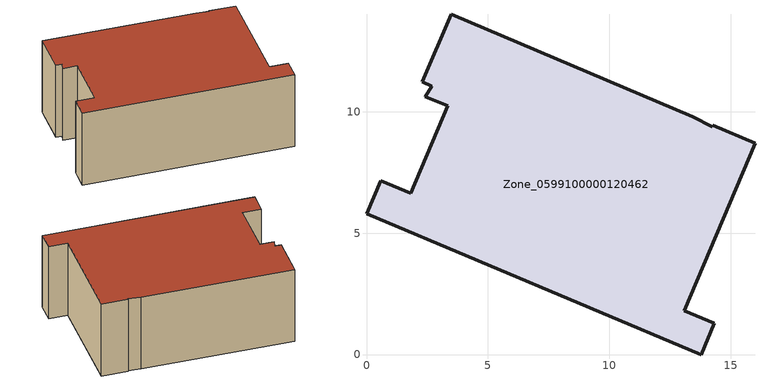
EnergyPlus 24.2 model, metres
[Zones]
Zone_0599100000120462
 floor ground (C_G): 3.49,14.01 13.44,9.79 14.24,9.39 14.27,9.44 16.01,8.7 13.09,1.81 14.33,1.28 13.79,0 0,5.79 0.59,7.16 1.83,6.64 3.36,10.24 2.42,10.63 2.7,11.05 2.31,11.23 z0
 wall outside (C_F): 13.79,0 14.33,1.28 13.09,1.81 16.01,8.7 14.27,9.44 14.24,9.39 13.44,9.79 3.49,14.01 2.31,11.23 2.7,11.05 2.42,10.63 3.36,10.24 1.83,6.64 0.59,7.16 0,5.79 13.79,0 z0:5.87
 roof outside (C_R): 14.24,9.39 13.44,9.79 3.49,14.01 2.31,11.23 2.7,11.05 2.42,10.63 3.36,10.24 1.83,6.64 0.59,7.16 0,5.79 13.79,0 14.33,1.28 13.09,1.81 16.01,8.7 14.27,9.44 z5.87
[BUILDING]
Pand.0599100000120462: North Axis=0; Terrain=City; Loads Convergence Tolerance Value=0.04; Temperature Convergence Tolerance Value=0.4; Solar Distribution=FullExterior; Maximum Number of Warmup Days=25; Minimum Number of Warmup Days=1
[Site:Location]
Rotterdam.The.Hague.AP_ZH_NLD Design_Conditions: Latitude=51.96; Longitude=4.45; Time Zone=1; Elevation=-4.5
[SITE:GROUNDTEMPERATURE:BUILDINGSURFACE]
18, 18, 18, 18, 18, 18, 18, 18, 18, 18, 18, 18
[MATERIAL] Thermal Absorptance=0.9; Solar Absorptance=0.7; Visible Absorptance=0.7
Name | Roughness | Thickness | Conductivity | Density | Specific Heat
G.TC.1992-2005 | MediumSmooth | 0.15 | 0.06 | 540 | 1210
F.TC.1992-2005 | Rough | 0.3 | 0.12 | 1920 | 840
R.TC.1992-2005 | MediumRough | 0.2 | 0.08 | 1500 | 1000
[CONSTRUCTION]
C_G: G.TC.1992-2005
C_F: F.TC.1992-2005
C_R: R.TC.1992-2005
[ZONE]
Zone_0599100000120462: Type=1; Multiplier=1; Ceiling Height=Autocalculate; Volume=Autocalculate; Floor Area=autocalculate; Part of Total Floor Area=Yes
[ZONEINFILTRATION:DESIGNFLOWRATE]
Infil_Zone_0599100000120462: Zone or ZoneList or Space or SpaceList=Zone_0599100000120462; Schedule=AlwaysOn; Design Flow Rate Calculation Method=Flow/Area; Flow Rate per Floor Area=0.0015; Constant Term Coefficient=1; Temperature Term Coefficient=0; Velocity Term Coefficient=0; Velocity Squared Term Coefficient=0
[HVACTEMPLATE:ZONE:IDEALLOADSAIRSYSTEM]
Zone_0599100000120462: Maximum Heating Supply Air Temperature=50; Minimum Cooling Supply Air Temperature=13; Maximum Heating Supply Air Humidity Ratio=0.0156; Minimum Cooling Supply Air Humidity Ratio=0.0077; Heating Limit=NoLimit; Cooling Limit=NoLimit; Dehumidification Control Type=ConstantSensibleHeatRatio; Cooling Sensible Heat Ratio=0.7; Dehumidification Setpoint=60; Humidification Control Type=None; Humidification Setpoint=30; Outdoor Air Method=None; Outdoor Air Flow Rate per Person=0.00944; Outdoor Air Flow Rate per Zone Floor Area=0; Outdoor Air Flow Rate per Zone=0; Demand Controlled Ventilation Type=None; Outdoor Air Economizer Type=NoEconomizer; Heat Recovery Type=None; Sensible Heat Recovery Effectiveness=0.7; Latent Heat Recovery Effectiveness=0.65
[ZONECONTROL:THERMOSTAT]
ThermostatControl_Zone_0599100000120462: Zone or ZoneList=Zone_0599100000120462; Control Type Schedule=DualSetpointControlType; Control 1=Thermostat_Zone_0599100000120462; Temperature Difference Between Cutout And Setpoint=0
[THERMOSTATSETPOINT:DUALSETPOINT]
Thermostat_Zone_0599100000120462: Heating Setpoint Temperature Schedule=HeatingSetpoint_Zone_0599100000120462; Cooling Setpoint Temperature Schedule=CoolingSetpoint_Zone_0599100000120462
[SCHEDULE:COMPACT]
HeatingSetpoint_Zone_0599100000120462: Through: 12/31, For: AllDays, Until: 24:00, 21
CoolingSetpoint_Zone_0599100000120462: Through: 12/31, For: AllDays, Until: 24:00, 24
DualSetpointControlType: Through: 12/31, For: AllDays, Until: 24:00, 4
AlwaysOn: Through: 12/31, For: AllDays, Until: 24:00, 1
